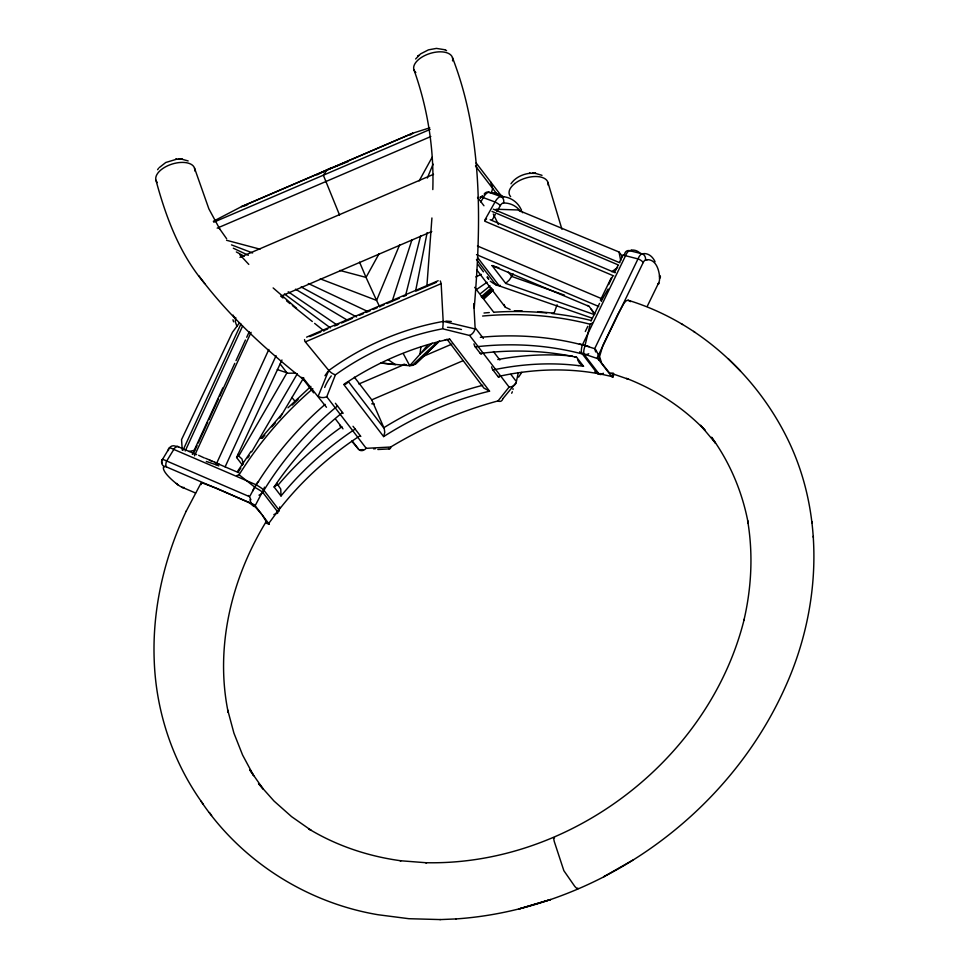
<?xml version="1.0" encoding="UTF-8"?>
<svg xmlns="http://www.w3.org/2000/svg" width="968" height="968" viewBox="0 0 968 968"><rect width="100%" height="100%" fill="white"/><g stroke="black" fill="none" stroke-linecap="round" stroke-linejoin="round"><path stroke-width="1.45" d="M432.805 189.583C434.124 148.757 427.674 108.089 413.893 69.623M431.922 217.969L426.949 285.27M474.223 308.114C481.132 224.455 483.322 137.299 452.479 57.669M632.818 860.141L603.669 876.778C682.44 836.183 748.046 769.427 784.637 688.478L784.794 688.115C820.501 610.082 825.789 515.617 786.948 437.705C754.895 373.297 697.275 321.4 628.075 300.225L626.284 300.721L624.118 303.02L617.826 314.31L602.846 345.503L599.579 356.563L601.624 363.109L609.283 372.632L628.619 379.311L626.538 378.415C656.11 389.898 683.214 407.504 705.164 430.47L700.566 425.279L715.497 443.175L711.565 437.233C730.09 462.764 742.468 492.397 748.24 523.385L747.647 520.736C753.237 553.732 751.531 587.612 743.956 620.149L744.223 619.205C709.362 759.59 570.382 865.9 425.738 862.706L426.622 862.778L400.026 860.709L400.994 860.782C368.445 856.377 336.743 845.863 308.598 828.802L310.97 830.205L291.586 816.641L274.041 801.068L258.517 783.632L263.175 789.017L249.829 769.923L253.677 775.683L242.593 755.04L233.917 733.103L227.722 710.052L228.182 712.303C214.714 646.781 231.703 577.932 266.236 521.522L262.364 515.23M420.899 346.762L419.979 354.252L409.73 365.735L380.618 363.06M347.802 381.888C347.343 384.574 339.962 386.002 347.839 381.755A282.571 250.167 -41.3 0 1 445.002 340.107M415.768 290.158L427.118 232.635M518.267 372.849L516.38 381.574L510.874 374.386M281.035 495.918L280.744 489.058L276.896 483.468L276.388 485.379L274.101 486.964L281.01 496.003L284.786 491.454A286.25 234.982 -29.1 0 1 355.171 429.066M480.346 337.336A293.945 255.516 -29.3 0 1 584.987 345.649L590.141 324.244L592.392 323.07M405.592 295.434L420.656 235.72M491.429 192.777L492.651 188.421L490.607 181.875M161.958 460.332L169.376 447.966A5.13 4.973 50.3 0 1 176.261 446.599L176.309 446.55A4.598 1.077 31.2 0 1 178.705 446.974A5.046 2.856 -67.2 0 0 173.816 449.406L166.714 461.01A5.058 2.892 -68.5 0 0 166.52 466.963L254.039 504.594A6.558 1.561 31 0 1 255.189 505.756L268.705 523.482L278.832 509.797L263.526 489.772A6.595 0.702 32.3 0 0 256.024 484.75L173.804 449.406A8.99 1.331 31.6 0 0 169.327 447.93L168.94 448.595M235.696 317.685A5.058 1.367 27.6 0 0 235.599 317.915L235.321 321.763L236.93 326.434M392.101 301.471L411.944 239.81M186.219 511.177L200.981 483.141L202.082 482.863L216.227 488.126L248.594 502.416L255.395 507.05L261.372 513.923M266.236 521.522L265.571 522.067M163.798 467.181L164.1 466.576A4.586 1.077 31.2 0 1 166.52 466.963M554.107 313.039L557.084 304.787M502.658 399.179A7.212 4.38 61.2 0 1 497.927 400.946A269.661 165.129 -30.4 0 0 390.685 447.022L366.219 448.329L326.76 396.747L335.436 374.822A269.661 259.243 -57.8 0 1 442.666 328.805L469.637 335.485L509.095 387.055L497.939 401.054M318.194 396.166L328.721 370.381L305.719 342.357M186.316 510.947C164.209 557.665 152.049 609.489 154.251 661.289L154.287 662.269C156.392 712.968 173.296 763.038 203.183 804.13M399.639 244.795L376.588 300.407L379.759 306.977M427.311 178.052L433.071 164.149M182.988 450.229L240.971 323.953M185.215 450.991L242.569 326.083M222.834 387.914L192.342 454.343M193.249 453.919L197.024 445.679M198.283 442.945L207.721 422.351M208.979 419.616L218.417 399.022M219.675 396.275L234.776 363.339M236.035 360.604L245.461 340.01M246.719 337.263L249.236 331.782M194.471 455.843L251.087 332.339M268.85 349.448L215.997 464.725L206.305 461.446M225.121 466.854L276.086 355.692M242.448 465.148L236.579 457.489L281.966 359.987M594.654 348.746L637.985 258.916A8.942 3.557 -74.6 0 1 642.159 253.81L643.696 253.749M613.954 374.168L612.502 377.109A6.558 3.098 -73.5 0 1 611.558 376.443L597.982 358.729A6.558 3.11 -73 0 1 597.365 357.374L643.175 262.558A4.586 2.166 -73.2 0 1 645.571 260.102L647.011 259.981M585.313 331.479L587.794 326.325M590.988 321.098L599.543 303.407M600.378 300.249L611.183 277.985M617.862 265.68L614.62 272.335M619.484 262.352L622.182 256.798A4.598 2.178 -73.2 0 1 623.888 254.62M608.691 284.556L612.466 276.775M659.728 275.517A5.106 2.747 -3.2 0 1 659.547 278.433A4.586 2.166 -73.2 0 1 658.676 282.825L647.241 306.336M255.141 505.744L263.526 489.772A5.239 4.404 -37.7 0 0 264.373 487.134M343.737 384.453L383.618 436.58L384.768 432.345L384.211 428.485L348.528 381.828M480.818 201.925L484.278 195.899A10.116 4.392 -69.4 0 1 488.368 192.378L495.676 193.007L502.404 196.02M379.129 253.616L366.037 277.405L376.588 300.407L320.239 278.844M419.132 180.931L432.212 157.143M484.702 220.305L495.035 201.985A10.055 4.368 -69.4 0 1 500.94 196.649C509.168 196.359 517.021 201.332 520.711 208.628M492.01 220.317L495.326 214.424M496.983 211.484L500.323 205.579A5.058 2.493 -68.8 0 1 503.541 203.014C510.172 202.808 516.791 206.039 520.554 211.544M513.173 273.944L509.41 279.897L505.695 283.37L492.034 265.571L589.052 306.348L594.921 314.007M601.322 301.532A6.764 3.327 -68.8 0 1 602.423 299.003L608.098 289.021M251.656 451.911L297.358 373.684M279.812 418.043L303.722 377.714M324.958 375.681L327.777 371.736M237.366 471.622L251.063 451.39M510.971 183.787C515.266 177.483 522.841 173.986 530.295 173.248L529.436 173.332L535.752 173.345L534.639 173.199M274.101 486.964L277.526 481.967A286.25 240.56 -46.2 0 1 342.503 412.513M518.558 377.145L521.788 372.365M157.602 169.702L158.292 168.686M415.623 58.987L420.536 53.905L428.461 49.852L436.447 48.4L444.76 49.731M239.495 322.804L232.477 332.242L181.548 439.617L182.25 450.108M502.61 398.985L516.101 382.638M260.937 438.383L282.329 413.663M427.723 344.971L419.979 354.252L432.212 343.168M403.257 353.586L409.73 365.735L412.283 365.396L415.26 364.234L439.557 340.712M159.018 167.791L165.77 162.491L176.902 159.139L175.68 159.26M446.611 339.308L447.894 340.107L449.66 339.042L489.554 391.157L484.956 392.306A282.571 218.272 -34.6 0 0 387.805 433.979L383.618 436.58M449.612 339.102L445.002 340.083M288.004 407.77L310.861 386.401M415.26 364.234L438.238 342.345M484.206 298.543L492.954 290.206M484.315 298.229L493.051 289.94M412.283 365.396L436.507 342.636M483.867 298.144L492.676 289.868M482.233 297.829L492.24 288.767M481.229 296.765L491.417 287.895M480.745 293.389L490.062 285.887M410.396 134.951L412.598 133.269L429.731 127.824M611.849 271.742L617.657 267.398M477.103 289.117L487.013 282.317M236.579 457.489L238.237 455.819L238.273 454.101M613.095 373.043L611.304 373.551M213.323 221.285L241.48 206.644L412.598 133.269L241.48 206.644L247.046 205.119M348.492 161.45L327.039 169.957L323.348 175.196L339.538 215.017M317.032 174.869L331.625 167.585M603.802 876.826C557.979 900.373 507.559 915.425 456.085 918.922L455.698 918.935M475.832 276.921L481.217 274.355M505.659 283.394L594.352 314.6M213.746 222.192L430.179 129.385M217.183 228.145L430.833 136.536M239.967 257.331L433.531 174.325M281.664 295.893L431.776 231.521M438.177 280.732L306.614 337.142M309.845 336.61L320.856 331.891M323.614 330.705L327.741 328.939M334.625 325.986L338.752 324.207M341.498 323.034L352.509 318.315M359.394 315.362L363.52 313.596M366.279 312.41L370.405 310.643M373.152 309.457L377.29 307.691M380.037 306.505L384.163 304.738M386.922 303.553L399.3 298.241M403.438 296.474L406.185 295.3M415.816 291.162L436.459 282.305M305.392 341.873L441.106 283.672M358.886 383.981L404.636 364.367M421.274 357.228L451.778 344.16M354.373 377.145L371.748 399.844L462.837 360.786M574.52 356.696L576.601 357.24L583.51 366.279L578.307 365.589M576.529 357.277L571.047 356.103M236.894 475.518L239.096 474.78A315.87 265.631 -47.9 0 1 312.846 388.749M295.676 373.116L288.343 373.224L277.308 369.594M188.893 451.475L194.641 450.301M589.052 306.348L587.588 305.44M176.031 159.224L182.359 159.236L181.234 159.091M631.33 250.373L629.49 250.664A5.13 4.32 74.3 0 0 624.602 254.052M359.285 449.878L362.831 449.6M373.575 448.849L375.39 448.741M377.822 449.515L389.705 448.886M498.931 267.797L492.034 265.571M200.981 801.165C241.347 861.193 306.808 902.757 378.064 914.736L408.871 918.705L440.367 919.576M439.956 919.6L456.085 918.922M179.661 159.03L178.886 159.03L180.084 159.018M533.053 173.139L532.279 173.139L533.477 173.127M514.323 310.849L522.2 310.922M445.873 321.098L451.294 321.497M374.229 403.922L371.748 403.825M496.148 209.245L517.65 209.959L619.024 252.019L621.734 255.564M537.869 311.66L553.381 313.124M403.281 364.391L406.282 364.718M535.074 173.26L542.019 175.329M181.681 159.151L188.167 160.954M380.569 362.879L395.561 364.718L388.071 359.636M510.1 309.47L505.369 307.267L476.776 269.903M489.554 391.157L483.903 388.083L447.228 339.514M597.982 358.729L581.853 353.272L597.171 373.285L611.546 376.455M628.075 300.225L630.676 301.629M499.839 286.02A6.885 3.388 -69.1 0 1 498.859 285.318L493.668 283.563L490.268 281.192M637.985 258.916L625.51 255.709A5.046 1.791 27.4 0 0 622.121 256.786M226.56 240.282L259.981 249.175M339.889 270.447L366.037 277.405L359.564 262.147M474.998 328.926L443.175 321.303L441.19 284.277M594.642 348.674L582.47 344.802A4.973 1.295 28.5 0 0 579.36 344.16M476.474 259.484L495.761 284.689L591.787 318.024M564.465 295.143L511.745 276.449L508.369 272.032M489.046 192.305L500.94 196.637A5.046 4.344 -84.1 0 1 503.541 203.002M495.035 201.985L483.262 197.605M231.485 244.88L252.612 252.963M266.43 523.192L269.152 524.341M493.281 209.148L619.871 262.8M491.998 211.411L618.588 265.063M490.171 219.724L615.152 272.758M613.797 275.953L484.666 221.152A5.07 2.493 -68.8 0 1 486.614 218.937M477.454 245.993L602.423 299.015M476.51 254.632L598.708 306.481M178.705 446.974L196.649 454.645M198.634 455.311L204.333 457.949M205.482 458.251L219.167 464.12M209.463 460.139L212.028 461.24M214.581 462.341L238.842 472.759M176.273 483.431L178.124 484.907A4.586 1.077 31.2 0 0 182.02 487.219L195.584 493.027M445.232 49.937L446.587 50.602M233.324 248.219L248.328 255.286M308.344 283.527L366.993 311.127M583.51 366.279L579.614 363.387L577.581 359.733M236.349 251.958L244.275 256.242M301.108 286.952L356.611 316.959M295.494 289.19L347.427 320.226M681.424 323.82L682.537 324.498M693.645 331.407L694.758 332.097M288.198 291.779L336.888 324.861M284.411 293.945L330.415 327.898M503.033 196.456L503.638 196.927M277.09 484.363L278.445 485.44M239.096 474.78L254.862 487.219A6.728 3.63 -52.3 0 0 252.866 490.8M280.659 296.123L282.995 298.011M286.516 300.83L290.025 303.649M292.372 305.525L312.301 321.497M314.636 323.385L324.014 330.899M304.509 380.339C268.027 351.384 233.058 319.924 204.333 283.079C179.382 253.555 165.927 217.026 155.945 180.229M296.571 308.235L273.133 287.932M594.388 314.092L591.158 309.288M554.531 837.865L553.49 837.622L554.24 841.422L563.86 870.692L574.847 886.494L577.545 889.193L577.763 888.043M740.508 370.986L728.214 358.656M248.788 264.397L239.701 254.584M351.856 441.347L358.584 449.237L352.158 440.851M303.299 378.222L326.47 407.274M291.852 397.388L295.01 401.26M335.412 403.269L343.132 413.348M353.03 426.283L360.81 436.447M476.147 162.987L501.448 196.044M475.494 165.988L497.177 194.326M477.551 197.387L483.952 205.761M584.14 354.457L598.926 373.781A6.703 3.739 -80.1 0 0 601.818 374.205M477.732 257.73L498.859 285.33M474.659 287.327L493.825 312.386M483.359 338.413L475.094 327.62L473.812 303.577M493.45 351.602L499.863 359.987M491.587 366.86A6.74 2.093 82.1 0 0 492.942 369.957L497.951 376.516A6.715 2.081 82.1 0 0 499.355 377.084M481.713 353.961A6.74 2.093 82.1 0 1 480.273 353.393L475.264 346.871A6.715 2.081 82.1 0 1 473.933 343.858M335.642 419.265L342.987 428.86M301.762 377.314L313.62 392.826M280.188 364.016L286.952 372.849L238.733 456.037L241.939 458.941L243.367 464.156M255.395 487.703A6.703 0.641 30.5 0 1 262.691 492.288L277.489 511.624A6.703 2.069 38.3 0 1 276.509 513.439M477.877 264.445L483.419 271.839M198.803 275.723L204.732 283.588M505.199 307.037L504.001 304.472M209.415 812.503L211.617 815.467M219.24 228.267L226.633 238.733M487.206 277.042L488.792 279.304L487.291 277.138M219.7 228.908L208.882 208.882L194.483 168.021M521.135 209.415L521.534 210.213M493.281 214.013L498.387 224.455M250.906 499.815L249.913 497.528M371.748 399.844L383.86 427.687A287.629 222.507 -34.7 0 1 482.742 385.3M201.199 484.52L200.896 483.407M522.309 211.883L522.672 212.742M595.707 351.953L594.884 349.448M547.912 182.395L561.924 229.247M232.973 319.779L233.591 321.812M269.056 524.184L268.765 523.192M613.288 373.503L613.567 375.294M619.024 252.019L620.706 260.549M659.365 276.122L659.607 278.445M811.886 521.595L812.007 522.865M813.277 536.272L813.398 537.518M631.39 250.107A46.27 21.901 -73.2 0 1 639.884 252.963M645.511 260.089A5.106 4.32 77.2 0 0 642.159 253.822L629.49 250.651A8.99 3.557 -74.8 0 0 625.534 255.733L582.47 344.802A6.595 2.384 -76 0 0 581.865 353.247A5.239 4.404 -38 0 1 579.663 351.808M637.96 258.831A5.058 1.803 28.6 0 1 643.188 262.57M643.744 253.58A45.423 21.502 -73.2 0 1 655.082 261.759M647.06 259.714A38.454 18.198 -73.2 0 1 659.51 275.977M597.208 373.2A5.239 4.332 -37 0 1 594.933 371.76M600.16 373.503A6.595 3.497 -80.8 0 1 597.183 373.261M613.131 374.882A7.212 2.239 59.5 0 1 612.671 377.375M658.724 282.85A5.058 1.065 23.4 0 1 657.647 283.672M595.538 349.654A7.212 1.779 64.1 0 1 598.938 356.769A7.212 1.779 64.1 0 1 598.623 360.253M596.022 350.658A9.898 0.92 69.9 0 1 595.877 350.222M498.411 285.088A6.764 3.327 -68.8 0 1 495.773 284.665M480.443 197.956A4.997 1.174 30.1 0 1 483.274 197.641M480.467 197.968A4.901 2.42 -69.2 0 1 482.596 195.693M484.157 194.108A4.961 4.259 -86.6 0 1 489.046 192.329M495.108 202.106A5.046 1.186 29.2 0 1 500.299 205.567M500.226 285.33A7.671 2.045 67.6 0 1 499.96 286.274M475.264 346.907A287.472 250.107 -29 0 1 584.152 354.457A6.703 2.311 -74.3 0 1 585.096 345.842M584.974 345.636A6.728 2.565 14 0 1 589.004 346.592M482.596 316.04A315.87 274.585 -29.3 0 1 590.141 324.256M588.75 353.744A6.715 5.542 -35.5 0 1 584.164 354.397M603.427 373.261A6.715 5.651 -39.5 0 1 598.914 373.829M497.951 376.564A287.472 226.645 -44.1 0 1 598.938 373.781M484.012 313.015A321.436 279.207 -29.4 0 1 489.288 312.555M494.551 312.18A321.436 279.207 -29.4 0 1 546.702 312.954M551.845 313.487A321.436 279.207 -29.4 0 1 590.807 320.396M492.942 369.994A286.25 228.145 -43.1 0 1 578.307 365.601M497.77 359.564A292.687 233.542 -42.9 0 1 572.378 356.091M480.273 353.429A286.25 247.397 -30.7 0 1 571.047 356.115M254.862 487.219A293.945 247.191 -47.9 0 1 325.127 404.382M262.703 492.288A287.472 241.77 -48.2 0 1 337.505 405.979M262.63 492.252A6.715 5.518 -38.3 0 1 258.952 495.168M273.847 514.601A6.715 5.687 -36.5 0 0 277.562 511.661A287.472 234.97 -27.3 0 1 360.193 435.636M238.672 471.392A321.436 270.302 -47.7 0 1 240.863 467.98M247.675 457.888A321.436 270.302 -47.7 0 1 249.236 455.674M262.292 438.335A321.436 270.302 -47.7 0 1 264.845 435.176M271.839 426.852A321.436 270.302 -47.7 0 1 275.432 422.774M292.263 405.035A321.436 270.302 -47.7 0 1 298.108 399.373M278.046 485.125A292.687 240.379 -29.2 0 1 341.91 426.743M235.587 317.903A5.046 4.828 7.5 0 1 233.058 315.084M215.997 464.713A6.764 1.827 27.6 0 1 218.78 465.911M268.668 523.458A6.558 1.537 31.4 0 1 269.128 524.329M168.42 450.543A46.27 10.866 31.2 0 1 168.662 448.535M164.124 466.528A5.106 4.949 44.1 0 1 162.213 459.631A8.942 1.343 31.4 0 1 166.726 461.022L249.599 496.705L256.048 484.774A4.973 2.42 -70 0 1 258.613 481.713M162.019 463.067A45.423 10.672 31.2 0 1 161.801 460.236M178.16 484.859A5.106 2.13 -52.4 0 1 177.12 483.564M176.007 483.31A38.454 9.039 31.2 0 1 163.568 467.048M279.716 506.929A5.239 4.332 -37.1 0 1 278.76 509.761A6.595 1.815 38.5 0 1 278.312 511.467M183.884 487.327A5.058 2.142 -65.3 0 1 182.02 487.231M253.918 506.458A7.212 3.896 69.8 0 1 249.962 499.694M248.752 496.354A9.898 2.251 63.6 0 1 248.486 495.495M475.07 328.926A7.103 4.792 -60.9 0 1 469.637 335.388M516.186 382.662A7.103 6.292 2 0 1 509.095 386.97M366.17 448.257A7.103 5.53 -71.5 0 1 359.249 449.963M326.7 396.686A7.103 5.566 -3.1 0 1 318.121 396.227M389.196 448.813A7.224 2.396 70.5 0 1 388.591 448.474M390.721 447.083A7.224 2.396 70.5 0 1 390.225 448.571M443.175 321.449A276.739 265.607 -57 0 0 328.805 370.49A7.212 2.952 41.2 0 0 335.4 374.761M443.15 321.497A7.224 0.835 -89 0 1 442.654 328.394M440.246 280.926A5.191 0.883 78.8 0 1 441.13 283.6M305.247 341.861A5.191 2.42 53.4 0 1 304.545 339.562M340.143 426.416A5.191 3.678 -68.7 0 1 340.191 425.388M510.62 196.625A20.207 10.684 -17.3 0 1 525.527 178.124A20.207 10.684 -17.3 0 1 548.082 185.057M513.101 388.712A51.038 26.402 -1.5 0 1 512.979 389.475M512.326 391.774A51.038 26.402 -1.5 0 1 511.685 393.262M415.829 72.527A20.207 10.66 -17.4 0 1 429.852 53.518A20.207 10.66 -17.4 0 1 452.54 60.887M447.47 327.281A51.038 22.264 -3.5 0 1 461.458 329.507M157.276 182.541A20.207 10.672 -17.5 0 1 172.207 164.028A20.207 10.672 -17.5 0 1 194.725 170.925M324.691 387.478A51.038 26.039 -33.3 0 1 331.262 375.911M418.66 55.466L417.813 56.289L418.66 55.466M550.562 899.55L519.126 908.904L550.562 899.55"/></g></svg>
